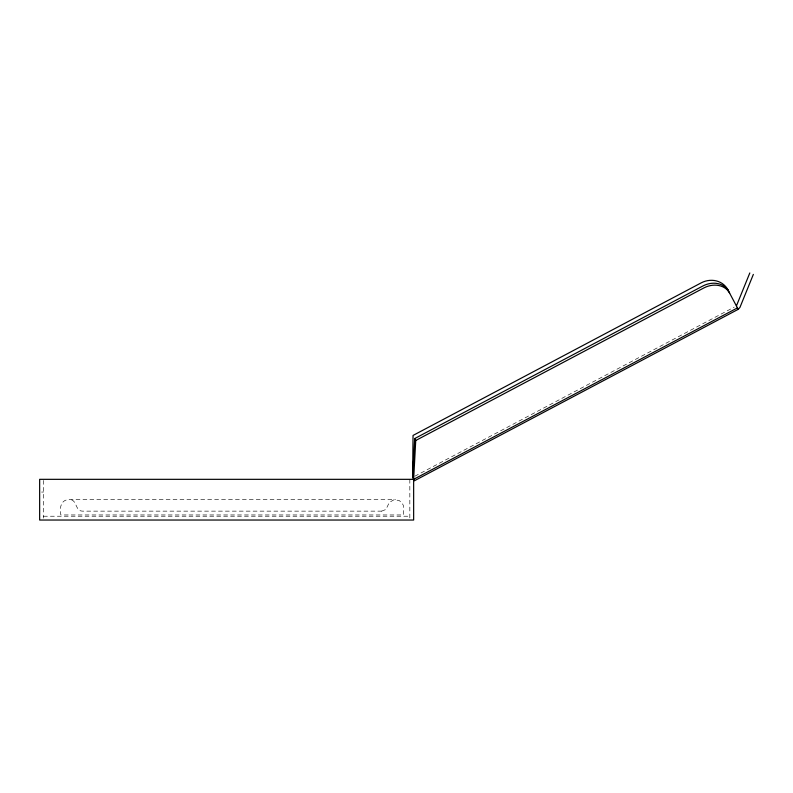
<?xml version="1.0" encoding="UTF-8"?>
<svg xmlns="http://www.w3.org/2000/svg" width="793" height="793" viewBox="0 0 793 793"><rect width="100%" height="100%" fill="white"/><g stroke="black" fill="none" stroke-linecap="round" stroke-linejoin="round"><path stroke-width="0.59" stroke-dasharray="3.96 2.97" d="M414.818 476.236L734.229 307.119M381.661 511.138L385.943 509.463L389.333 502.435L393.774 499.868L398.909 500.403L401.694 502.435L403.359 505.409L403.359 514.954L60.843 514.954C59.247 508.848 60.803 499.57 68.694 499.689L395.519 499.689M41.563 492.056L43.466 492.056M381.79 511.138L82.422 511.138C74.661 511.108 77.436 498.549 68.694 499.689M43.466 516.223L409.832 516.223M409.832 479.329L409.832 520.039M43.466 480.429L43.466 518.136"/><path stroke-width="1.19" d="M412.628 477.396L413.044 435.436L701.161 282.883A20.35 18.447 -27.9 0 1 727.786 289.663L738.204 309.339L414.412 480.766L412.628 477.396L414.699 438.569L702.826 286.015A20.35 16.673 -27.9 0 1 728.608 291.229M413.52 465.243L413.549 461.546M414.699 438.569L415.73 440.502L413.649 479.329L413.649 520.039L39.65 520.039L39.65 479.329L413.649 479.329L737.44 307.892M736.41 305.959L749.811 272.961M753.35 274.398L739.948 307.397L738.204 309.339M415.73 440.502L703.847 287.948A20.35 16.673 -27.9 0 1 729.639 293.162M725.684 287.195A20.35 18.447 -27.9 0 1 728.539 291.081"/></g></svg>
